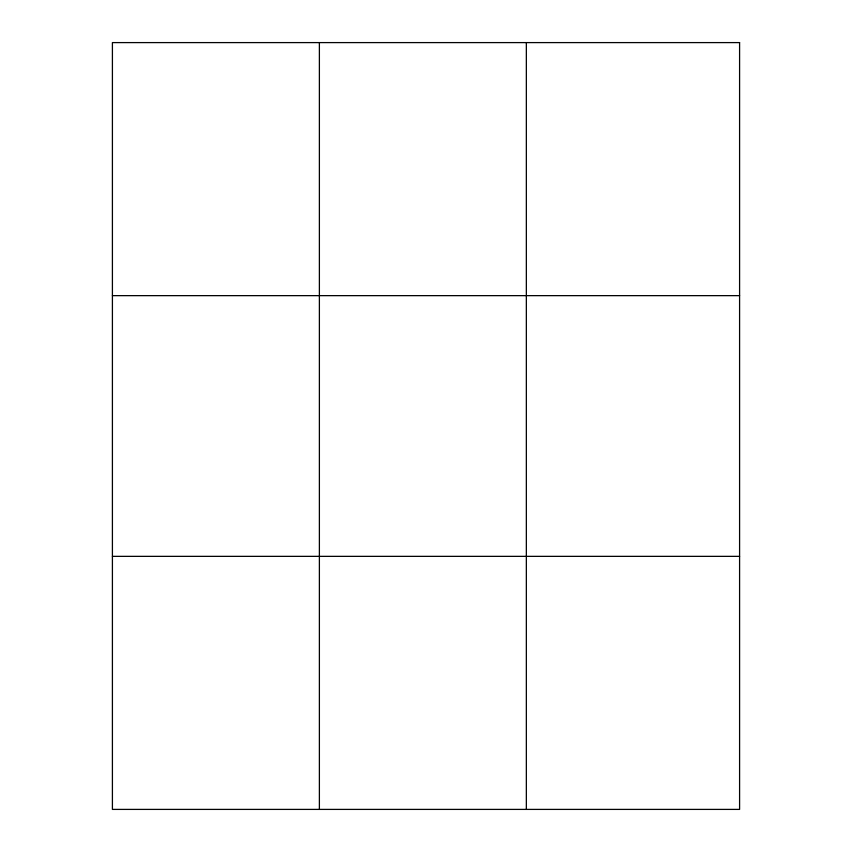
<?xml version="1.0" encoding="UTF-8"?>
<svg xmlns="http://www.w3.org/2000/svg" width="852" height="852" viewBox="0 0 852 852"><rect width="100%" height="100%" fill="white"/><g stroke="black" fill="none" stroke-linecap="round" stroke-linejoin="round"><path stroke-width="1.28" d="M319.383 809.4L319.383 42.6M526.344 809.4L526.344 42.6M112.411 295.644L739.589 295.644M112.411 556.356L739.589 556.356M739.589 42.6L739.589 809.4L112.411 809.4L112.411 42.6L739.589 42.6"/></g></svg>
